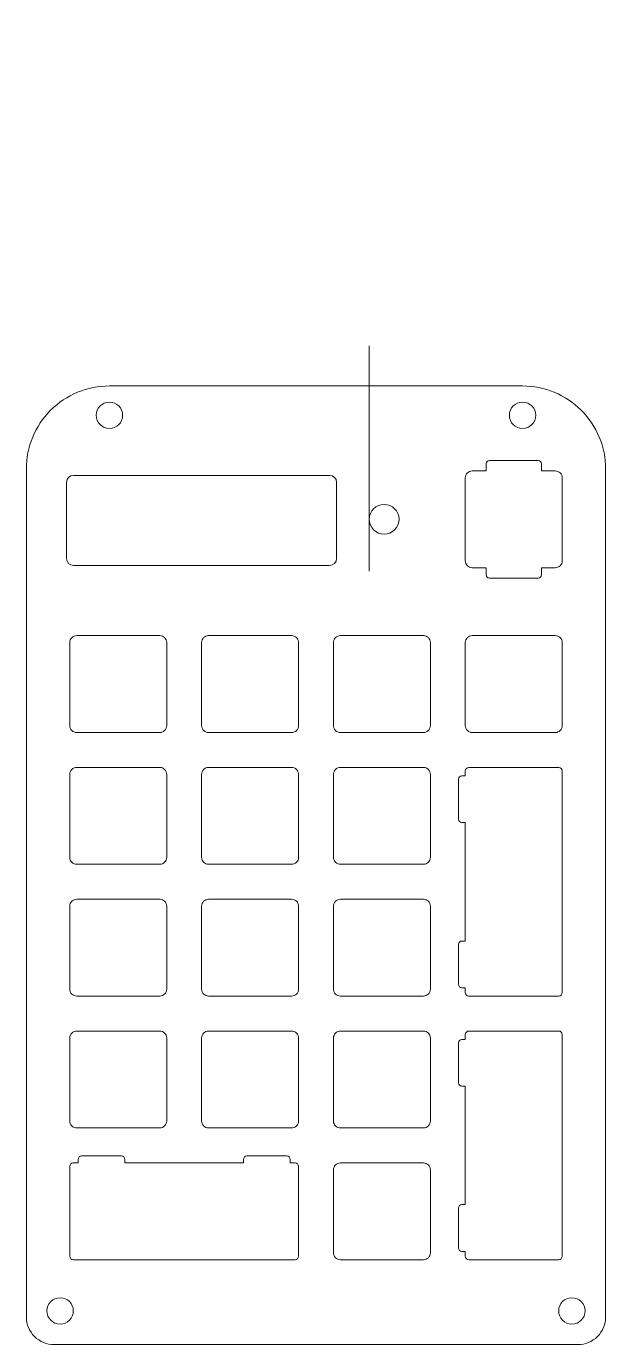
# Model space of a CAD drawing. Header units: millimetres. Extents: x -42 to 42, y -69 to 121.
import ezdxf

# ---------------------------------------------------------------- set-up
doc = ezdxf.new("R2010")
doc.units = ezdxf.units.MM
doc.header["$MEASUREMENT"] = 0
doc.layers.add('Layer 1', color=7, linetype='Continuous')

msp = doc.modelspace()

# ---------------------------------------------------------------- linework, layer by layer
at = {"layer": 'Layer 1', "color": 250, "lineweight": 9}
for centre in [(-29.9153, 65.0324), (29.7727, 65.0324), (-37.0433, -64.4085), (36.9007, -64.4085)]:
    msp.add_ellipse(centre, major_axis=(0, 1.9053), ratio=1, dxfattribs=at)
for points, knots in [([(7.6212, 50.0009), (7.6212, 48.8135), (8.5838, 47.851), (9.7712, 47.851), (9.7712, 47.851), (10.9586, 47.8509), (11.9212, 48.8135), (11.9212, 50.0009), (11.9212, 50.0009), (11.9212, 51.1884), (10.9586, 52.1509), (9.7712, 52.1509), (9.7712, 52.1509), (8.5838, 52.151), (7.6212, 51.1884), (7.6212, 50.001), (7.6212, 14.379), (7.6212, 121.2449), (7.6212, 50.0009)], [0, 0, 0, 0, 0.2, 0.2, 0.2, 0.2, 0.4, 0.4, 0.4, 0.4, 0.6, 0.6, 0.6, 0.6, 1, 1, 1, 1.0001, 1.0001, 1.0001, 1.0001]), ([(-37.9153, -69.2805), (-38.9755, -69.2812), (-39.9925, -68.8607), (-40.7427, -68.1115), (-40.7427, -68.1115), (-41.4928, -67.3623), (-41.9146, -66.3407), (-41.9153, -65.2805), (-41.9153, -65.2805), (-41.9153, -65.2805), (-41.9153, 57.2699), (-41.9153, 57.2699), (-41.9153, 57.2699), (-41.9173, 60.4505), (-40.6558, 63.5017), (-38.4082, 65.7521), (-38.4082, 65.7521), (-36.1606, 68.0025), (-33.0959, 69.2679), (-29.9153, 69.2699), (-29.9153, 69.2699), (-29.9153, 69.2699), (29.7727, 69.2699), (29.7727, 69.2699), (29.7727, 69.2699), (32.9533, 69.272), (36.0044, 68.0104), (38.2548, 65.7628), (38.2548, 65.7628), (40.5053, 63.5152), (41.7707, 60.4505), (41.7727, 57.2699), (41.7727, 57.2699), (41.7727, 57.2699), (41.7727, -65.2805), (41.7727, -65.2805), (41.7727, -65.2805), (41.7734, -66.3407), (41.3529, -67.3578), (40.6037, -68.1079), (40.6037, -68.1079), (39.8545, -68.8581), (38.8329, -69.2799), (37.7727, -69.2805), (37.7727, -69.2805), (37.7727, -69.2805), (-37.9153, -69.2805), (-37.9153, -69.2805)], [0, 0, 0, 0, 0.07692308, 0.07692308, 0.07692308, 0.07692308, 0.15384615, 0.15384615, 0.15384615, 0.15384615, 0.23076923, 0.23076923, 0.23076923, 0.23076923, 0.30769231, 0.30769231, 0.30769231, 0.30769231, 0.38461538, 0.38461538, 0.38461538, 0.38461538, 0.46153846, 0.46153846, 0.46153846, 0.46153846, 0.53846154, 0.53846154, 0.53846154, 0.53846154, 0.61538462, 0.61538462, 0.61538462, 0.61538462, 0.69230769, 0.69230769, 0.69230769, 0.69230769, 0.76923077, 0.76923077, 0.76923077, 0.76923077, 0.84615385, 0.84615385, 0.84615385, 0.84615385, 1, 1, 1, 1]), ([(32.5036, 43.0009), (32.5036, 43.0009), (34.5037, 43.0009), (34.5037, 43.0009), (34.5037, 43.0009), (34.7691, 43.0011), (35.0235, 43.1067), (35.2111, 43.2945), (35.2111, 43.2945), (35.3986, 43.4822), (35.5039, 43.7356), (35.5037, 44.0009), (35.5037, 44.0009), (35.5037, 44.0009), (35.5037, 56.0009), (35.5037, 56.0009), (35.5037, 56.0009), (35.5035, 56.2663), (35.3979, 56.5208), (35.2102, 56.7083), (35.2102, 56.7083), (35.0224, 56.8959), (34.7691, 57.0011), (34.5037, 57.0009), (34.5037, 57.0009), (34.5037, 57.0009), (32.5036, 57.0009), (32.5036, 57.0009), (32.5036, 57.0009), (32.5036, 57.0009), (32.5036, 58.0009), (32.5036, 58.0009), (32.5036, 58.0009), (32.5036, 58.2759), (32.2786, 58.5009), (32.0037, 58.5009), (32.0037, 58.5009), (32.0037, 58.5009), (25.0036, 58.5009), (25.0036, 58.5009), (25.0036, 58.5009), (24.7287, 58.5009), (24.5036, 58.2759), (24.5036, 58.0009), (24.5036, 58.0009), (24.5036, 58.0009), (24.5036, 57.0009), (24.5036, 57.0009), (24.5036, 57.0009), (24.5036, 57.0009), (22.5037, 57.0009), (22.5037, 57.0009), (22.5037, 57.0009), (22.2383, 57.0008), (21.9839, 56.8952), (21.7963, 56.7074), (21.7963, 56.7074), (21.6088, 56.5197), (21.5035, 56.2663), (21.5037, 56.0009), (21.5037, 56.0009), (21.5037, 56.0009), (21.5037, 44.0009), (21.5037, 44.0009), (21.5037, 44.0009), (21.5039, 43.7356), (21.6095, 43.4811), (21.7972, 43.2936), (21.7972, 43.2936), (21.985, 43.106), (22.2383, 43.0008), (22.5037, 43.0009), (22.5037, 43.0009), (22.5037, 43.0009), (24.5036, 43.0009), (24.5036, 43.0009), (24.5036, 43.0009), (24.5036, 43.0009), (24.5036, 42.0008), (24.5036, 42.0008), (24.5036, 42.0008), (24.5036, 41.7259), (24.7287, 41.5009), (25.0036, 41.5009), (25.0036, 41.5009), (25.0036, 41.5009), (32.0037, 41.5009), (32.0037, 41.5009), (32.0037, 41.5009), (32.2786, 41.5009), (32.5036, 41.7259), (32.5036, 42.0008), (32.5036, 42.0008), (32.5036, 42.0008), (32.5036, 43.0009), (32.5036, 43.0009)], [0, 0, 0, 0, 0.04, 0.04, 0.04, 0.04, 0.08, 0.08, 0.08, 0.08, 0.12, 0.12, 0.12, 0.12, 0.16, 0.16, 0.16, 0.16, 0.2, 0.2, 0.2, 0.2, 0.24, 0.24, 0.24, 0.24, 0.28, 0.28, 0.28, 0.28, 0.32, 0.32, 0.32, 0.32, 0.36, 0.36, 0.36, 0.36, 0.4, 0.4, 0.4, 0.4, 0.44, 0.44, 0.44, 0.44, 0.48, 0.48, 0.48, 0.48, 0.52, 0.52, 0.52, 0.52, 0.56, 0.56, 0.56, 0.56, 0.6, 0.6, 0.6, 0.6, 0.64, 0.64, 0.64, 0.64, 0.68, 0.68, 0.68, 0.68, 0.72, 0.72, 0.72, 0.72, 0.76, 0.76, 0.76, 0.76, 0.8, 0.8, 0.8, 0.8, 0.84, 0.84, 0.84, 0.84, 0.88, 0.88, 0.88, 0.88, 0.92, 0.92, 0.92, 0.92, 1, 1, 1, 1]), ([(-35.1026, 56.3422), (-35.1026, 56.3422), (1.8974, 56.3422), (1.8974, 56.3422), (1.8974, 56.3422), (2.4474, 56.3422), (2.8974, 55.8922), (2.8974, 55.3422), (2.8974, 55.3422), (2.8974, 55.3422), (2.8974, 44.3422), (2.8974, 44.3422), (2.8974, 44.3422), (2.8974, 43.7922), (2.4474, 43.3422), (1.8974, 43.3422), (1.8974, 43.3422), (1.8974, 43.3422), (-35.1026, 43.3422), (-35.1026, 43.3422), (-35.1026, 43.3422), (-35.6526, 43.3422), (-36.1026, 43.7922), (-36.1026, 44.3422), (-36.1026, 44.3422), (-36.1026, 44.3422), (-36.1026, 55.3422), (-36.1026, 55.3422), (-36.1026, 55.3422), (-36.1026, 55.8922), (-35.6526, 56.3422), (-35.1026, 56.3422)], [0, 0, 0, 0, 0.11111111, 0.11111111, 0.11111111, 0.11111111, 0.22222222, 0.22222222, 0.22222222, 0.22222222, 0.33333333, 0.33333333, 0.33333333, 0.33333333, 0.44444444, 0.44444444, 0.44444444, 0.44444444, 0.55555556, 0.55555556, 0.55555556, 0.55555556, 0.66666667, 0.66666667, 0.66666667, 0.66666667, 0.77777778, 0.77777778, 0.77777778, 0.77777778, 1, 1, 1, 1]), ([(-35.6463, 32.1884), (-35.6463, 32.1884), (-35.6463, 20.1884), (-35.6463, 20.1884), (-35.6463, 20.1884), (-35.6461, 19.9231), (-35.5405, 19.6686), (-35.3528, 19.4811), (-35.3528, 19.4811), (-35.165, 19.2935), (-34.9117, 19.1883), (-34.6463, 19.1884), (-34.6463, 19.1884), (-34.6463, 19.1884), (-22.6463, 19.1884), (-22.6463, 19.1884), (-22.6463, 19.1884), (-22.3809, 19.1886), (-22.1265, 19.2942), (-21.9389, 19.482), (-21.9389, 19.482), (-21.7514, 19.6697), (-21.6461, 19.9231), (-21.6463, 20.1884), (-21.6463, 20.1884), (-21.6463, 20.1884), (-21.6463, 32.1884), (-21.6463, 32.1884), (-21.6463, 32.1884), (-21.6465, 32.4538), (-21.7521, 32.7083), (-21.9398, 32.8958), (-21.9398, 32.8958), (-22.1276, 33.0834), (-22.3809, 33.1886), (-22.6463, 33.1884), (-22.6463, 33.1884), (-22.6463, 33.1884), (-34.6463, 33.1884), (-34.6463, 33.1884), (-34.6463, 33.1884), (-34.9117, 33.1883), (-35.1661, 33.0827), (-35.3537, 32.8949), (-35.3537, 32.8949), (-35.5412, 32.7072), (-35.6465, 32.4538), (-35.6463, 32.1884)], [0, 0, 0, 0, 0.07692308, 0.07692308, 0.07692308, 0.07692308, 0.15384615, 0.15384615, 0.15384615, 0.15384615, 0.23076923, 0.23076923, 0.23076923, 0.23076923, 0.30769231, 0.30769231, 0.30769231, 0.30769231, 0.38461538, 0.38461538, 0.38461538, 0.38461538, 0.46153846, 0.46153846, 0.46153846, 0.46153846, 0.53846154, 0.53846154, 0.53846154, 0.53846154, 0.61538462, 0.61538462, 0.61538462, 0.61538462, 0.69230769, 0.69230769, 0.69230769, 0.69230769, 0.76923077, 0.76923077, 0.76923077, 0.76923077, 0.84615385, 0.84615385, 0.84615385, 0.84615385, 1, 1, 1, 1]), ([(-16.5963, 32.1884), (-16.5965, 32.4535), (-16.4913, 32.7078), (-16.304, 32.8953), (-16.304, 32.8953), (-16.1167, 33.0828), (-15.8613, 33.1883), (-15.5963, 33.1884), (-15.5963, 33.1884), (-15.5963, 33.1884), (-3.5963, 33.1884), (-3.5963, 33.1884), (-3.5963, 33.1884), (-3.3313, 33.1886), (-3.077, 33.0835), (-2.8895, 32.8962), (-2.8895, 32.8962), (-2.7019, 32.7089), (-2.5965, 32.4535), (-2.5963, 32.1884), (-2.5963, 32.1884), (-2.5963, 32.1884), (-2.5963, 20.1884), (-2.5963, 20.1884), (-2.5963, 20.1884), (-2.5961, 19.9234), (-2.7013, 19.6691), (-2.8886, 19.4816), (-2.8886, 19.4816), (-3.0759, 19.2941), (-3.3313, 19.1886), (-3.5963, 19.1884), (-3.5963, 19.1884), (-3.5963, 19.1884), (-15.5963, 19.1884), (-15.5963, 19.1884), (-15.5963, 19.1884), (-15.8613, 19.1883), (-16.1156, 19.2934), (-16.3031, 19.4807), (-16.3031, 19.4807), (-16.4907, 19.668), (-16.5961, 19.9234), (-16.5963, 20.1884), (-16.5963, 20.1884), (-16.5963, 20.1884), (-16.5963, 32.1884), (-16.5963, 32.1884)], [0, 0, 0, 0, 0.07692308, 0.07692308, 0.07692308, 0.07692308, 0.15384615, 0.15384615, 0.15384615, 0.15384615, 0.23076923, 0.23076923, 0.23076923, 0.23076923, 0.30769231, 0.30769231, 0.30769231, 0.30769231, 0.38461538, 0.38461538, 0.38461538, 0.38461538, 0.46153846, 0.46153846, 0.46153846, 0.46153846, 0.53846154, 0.53846154, 0.53846154, 0.53846154, 0.61538462, 0.61538462, 0.61538462, 0.61538462, 0.69230769, 0.69230769, 0.69230769, 0.69230769, 0.76923077, 0.76923077, 0.76923077, 0.76923077, 0.84615385, 0.84615385, 0.84615385, 0.84615385, 1, 1, 1, 1]), ([(2.4537, 32.1884), (2.4535, 32.4535), (2.5587, 32.7078), (2.746, 32.8953), (2.746, 32.8953), (2.9333, 33.0828), (3.1887, 33.1883), (3.4537, 33.1884), (3.4537, 33.1884), (3.4537, 33.1884), (15.4537, 33.1884), (15.4537, 33.1884), (15.4537, 33.1884), (15.7187, 33.1886), (15.973, 33.0835), (16.1605, 32.8962), (16.1605, 32.8962), (16.3481, 32.7089), (16.4535, 32.4535), (16.4537, 32.1884), (16.4537, 32.1884), (16.4537, 32.1884), (16.4537, 20.1884), (16.4537, 20.1884), (16.4537, 20.1884), (16.4539, 19.9234), (16.3487, 19.6691), (16.1614, 19.4816), (16.1614, 19.4816), (15.9741, 19.2941), (15.7187, 19.1886), (15.4537, 19.1884), (15.4537, 19.1884), (15.4537, 19.1884), (3.4537, 19.1884), (3.4537, 19.1884), (3.4537, 19.1884), (3.1887, 19.1883), (2.9344, 19.2934), (2.7469, 19.4807), (2.7469, 19.4807), (2.5593, 19.668), (2.4539, 19.9234), (2.4537, 20.1884), (2.4537, 20.1884), (2.4537, 20.1884), (2.4537, 32.1884), (2.4537, 32.1884)], [0, 0, 0, 0, 0.07692308, 0.07692308, 0.07692308, 0.07692308, 0.15384615, 0.15384615, 0.15384615, 0.15384615, 0.23076923, 0.23076923, 0.23076923, 0.23076923, 0.30769231, 0.30769231, 0.30769231, 0.30769231, 0.38461538, 0.38461538, 0.38461538, 0.38461538, 0.46153846, 0.46153846, 0.46153846, 0.46153846, 0.53846154, 0.53846154, 0.53846154, 0.53846154, 0.61538462, 0.61538462, 0.61538462, 0.61538462, 0.69230769, 0.69230769, 0.69230769, 0.69230769, 0.76923077, 0.76923077, 0.76923077, 0.76923077, 0.84615385, 0.84615385, 0.84615385, 0.84615385, 1, 1, 1, 1]), ([(21.5037, 32.1884), (21.5035, 32.4535), (21.6087, 32.7078), (21.796, 32.8953), (21.796, 32.8953), (21.9833, 33.0828), (22.2387, 33.1883), (22.5037, 33.1884), (22.5037, 33.1884), (22.5037, 33.1884), (34.5037, 33.1884), (34.5037, 33.1884), (34.5037, 33.1884), (34.7687, 33.1886), (35.023, 33.0835), (35.2105, 32.8962), (35.2105, 32.8962), (35.3981, 32.7089), (35.5035, 32.4535), (35.5037, 32.1884), (35.5037, 32.1884), (35.5037, 32.1884), (35.5037, 20.1884), (35.5037, 20.1884), (35.5037, 20.1884), (35.5039, 19.9234), (35.3987, 19.6691), (35.2114, 19.4816), (35.2114, 19.4816), (35.0241, 19.2941), (34.7687, 19.1886), (34.5037, 19.1884), (34.5037, 19.1884), (34.5037, 19.1884), (22.5037, 19.1884), (22.5037, 19.1884), (22.5037, 19.1884), (22.2387, 19.1883), (21.9844, 19.2934), (21.7969, 19.4807), (21.7969, 19.4807), (21.6093, 19.668), (21.5039, 19.9234), (21.5037, 20.1884), (21.5037, 20.1884), (21.5037, 20.1884), (21.5037, 32.1884), (21.5037, 32.1884)], [0, 0, 0, 0, 0.07692308, 0.07692308, 0.07692308, 0.07692308, 0.15384615, 0.15384615, 0.15384615, 0.15384615, 0.23076923, 0.23076923, 0.23076923, 0.23076923, 0.30769231, 0.30769231, 0.30769231, 0.30769231, 0.38461538, 0.38461538, 0.38461538, 0.38461538, 0.46153846, 0.46153846, 0.46153846, 0.46153846, 0.53846154, 0.53846154, 0.53846154, 0.53846154, 0.61538462, 0.61538462, 0.61538462, 0.61538462, 0.69230769, 0.69230769, 0.69230769, 0.69230769, 0.76923077, 0.76923077, 0.76923077, 0.76923077, 0.84615385, 0.84615385, 0.84615385, 0.84615385, 1, 1, 1, 1]), ([(-35.6463, 13.1384), (-35.6463, 13.1384), (-35.6463, 1.1385), (-35.6463, 1.1385), (-35.6463, 1.1385), (-35.6461, 0.8731), (-35.5405, 0.6186), (-35.3528, 0.4311), (-35.3528, 0.4311), (-35.165, 0.2435), (-34.9117, 0.1383), (-34.6463, 0.1385), (-34.6463, 0.1385), (-34.6463, 0.1385), (-22.6463, 0.1385), (-22.6463, 0.1385), (-22.6463, 0.1385), (-22.3809, 0.1386), (-22.1265, 0.2442), (-21.9389, 0.432), (-21.9389, 0.432), (-21.7514, 0.6197), (-21.6461, 0.8731), (-21.6463, 1.1385), (-21.6463, 1.1385), (-21.6463, 1.1385), (-21.6463, 13.1384), (-21.6463, 13.1384), (-21.6463, 13.1384), (-21.6465, 13.4038), (-21.7521, 13.6583), (-21.9398, 13.8458), (-21.9398, 13.8458), (-22.1276, 14.0334), (-22.3809, 14.1386), (-22.6463, 14.1384), (-22.6463, 14.1384), (-22.6463, 14.1384), (-34.6463, 14.1384), (-34.6463, 14.1384), (-34.6463, 14.1384), (-34.9117, 14.1383), (-35.1661, 14.0327), (-35.3537, 13.8449), (-35.3537, 13.8449), (-35.5412, 13.6572), (-35.6465, 13.4038), (-35.6463, 13.1384)], [0, 0, 0, 0, 0.07692308, 0.07692308, 0.07692308, 0.07692308, 0.15384615, 0.15384615, 0.15384615, 0.15384615, 0.23076923, 0.23076923, 0.23076923, 0.23076923, 0.30769231, 0.30769231, 0.30769231, 0.30769231, 0.38461538, 0.38461538, 0.38461538, 0.38461538, 0.46153846, 0.46153846, 0.46153846, 0.46153846, 0.53846154, 0.53846154, 0.53846154, 0.53846154, 0.61538462, 0.61538462, 0.61538462, 0.61538462, 0.69230769, 0.69230769, 0.69230769, 0.69230769, 0.76923077, 0.76923077, 0.76923077, 0.76923077, 0.84615385, 0.84615385, 0.84615385, 0.84615385, 1, 1, 1, 1]), ([(-16.5963, 13.1384), (-16.5965, 13.4035), (-16.4913, 13.6578), (-16.304, 13.8453), (-16.304, 13.8453), (-16.1167, 14.0328), (-15.8613, 14.1383), (-15.5963, 14.1384), (-15.5963, 14.1384), (-15.5963, 14.1384), (-3.5963, 14.1384), (-3.5963, 14.1384), (-3.5963, 14.1384), (-3.3313, 14.1386), (-3.077, 14.0335), (-2.8895, 13.8462), (-2.8895, 13.8462), (-2.7019, 13.6589), (-2.5965, 13.4035), (-2.5963, 13.1384), (-2.5963, 13.1384), (-2.5963, 13.1384), (-2.5963, 1.1385), (-2.5963, 1.1385), (-2.5963, 1.1385), (-2.5961, 0.8734), (-2.7013, 0.6191), (-2.8886, 0.4316), (-2.8886, 0.4316), (-3.0759, 0.2441), (-3.3313, 0.1386), (-3.5963, 0.1385), (-3.5963, 0.1385), (-3.5963, 0.1385), (-15.5963, 0.1385), (-15.5963, 0.1385), (-15.5963, 0.1385), (-15.8613, 0.1383), (-16.1156, 0.2434), (-16.3031, 0.4307), (-16.3031, 0.4307), (-16.4907, 0.618), (-16.5961, 0.8734), (-16.5963, 1.1385), (-16.5963, 1.1385), (-16.5963, 1.1385), (-16.5963, 13.1384), (-16.5963, 13.1384)], [0, 0, 0, 0, 0.07692308, 0.07692308, 0.07692308, 0.07692308, 0.15384615, 0.15384615, 0.15384615, 0.15384615, 0.23076923, 0.23076923, 0.23076923, 0.23076923, 0.30769231, 0.30769231, 0.30769231, 0.30769231, 0.38461538, 0.38461538, 0.38461538, 0.38461538, 0.46153846, 0.46153846, 0.46153846, 0.46153846, 0.53846154, 0.53846154, 0.53846154, 0.53846154, 0.61538462, 0.61538462, 0.61538462, 0.61538462, 0.69230769, 0.69230769, 0.69230769, 0.69230769, 0.76923077, 0.76923077, 0.76923077, 0.76923077, 0.84615385, 0.84615385, 0.84615385, 0.84615385, 1, 1, 1, 1]), ([(2.4537, 13.1384), (2.4535, 13.4035), (2.5587, 13.6578), (2.746, 13.8453), (2.746, 13.8453), (2.9333, 14.0328), (3.1887, 14.1383), (3.4537, 14.1384), (3.4537, 14.1384), (3.4537, 14.1384), (15.4537, 14.1384), (15.4537, 14.1384), (15.4537, 14.1384), (15.7187, 14.1386), (15.973, 14.0335), (16.1605, 13.8462), (16.1605, 13.8462), (16.3481, 13.6589), (16.4535, 13.4035), (16.4537, 13.1384), (16.4537, 13.1384), (16.4537, 13.1384), (16.4537, 1.1385), (16.4537, 1.1385), (16.4537, 1.1385), (16.4539, 0.8734), (16.3487, 0.6191), (16.1614, 0.4316), (16.1614, 0.4316), (15.9741, 0.2441), (15.7187, 0.1386), (15.4537, 0.1385), (15.4537, 0.1385), (15.4537, 0.1385), (3.4537, 0.1385), (3.4537, 0.1385), (3.4537, 0.1385), (3.1887, 0.1383), (2.9344, 0.2434), (2.7469, 0.4307), (2.7469, 0.4307), (2.5593, 0.618), (2.4539, 0.8734), (2.4537, 1.1385), (2.4537, 1.1385), (2.4537, 1.1385), (2.4537, 13.1384), (2.4537, 13.1384)], [0, 0, 0, 0, 0.07692308, 0.07692308, 0.07692308, 0.07692308, 0.15384615, 0.15384615, 0.15384615, 0.15384615, 0.23076923, 0.23076923, 0.23076923, 0.23076923, 0.30769231, 0.30769231, 0.30769231, 0.30769231, 0.38461538, 0.38461538, 0.38461538, 0.38461538, 0.46153846, 0.46153846, 0.46153846, 0.46153846, 0.53846154, 0.53846154, 0.53846154, 0.53846154, 0.61538462, 0.61538462, 0.61538462, 0.61538462, 0.69230769, 0.69230769, 0.69230769, 0.69230769, 0.76923077, 0.76923077, 0.76923077, 0.76923077, 0.84615385, 0.84615385, 0.84615385, 0.84615385, 1, 1, 1, 1]), ([(21.0037, 12.9264), (20.8711, 12.9264), (20.7438, 12.8737), (20.6501, 12.78), (20.6501, 12.78), (20.5564, 12.6863), (20.5037, 12.559), (20.5037, 12.4264), (20.5037, 12.4264), (20.5037, 12.4264), (20.5037, 6.6764), (20.5037, 6.6764), (20.5037, 6.6764), (20.5037, 6.5439), (20.5564, 6.4165), (20.6501, 6.3228), (20.6501, 6.3228), (20.7438, 6.2291), (20.8711, 6.1764), (21.0037, 6.1764), (21.0037, 6.1764), (21.0037, 6.1764), (21.5037, 6.1764), (21.5037, 6.1764), (21.5037, 6.1764), (21.5037, 6.1764), (21.5037, -10.9496), (21.5037, -10.9496), (21.5037, -10.9496), (21.5037, -10.9496), (21.0037, -10.9496), (21.0037, -10.9496), (21.0037, -10.9496), (20.8711, -10.9496), (20.7438, -11.0023), (20.6501, -11.096), (20.6501, -11.096), (20.5564, -11.1897), (20.5037, -11.317), (20.5037, -11.4496), (20.5037, -11.4496), (20.5037, -11.4496), (20.5037, -17.1996), (20.5037, -17.1996), (20.5037, -17.1996), (20.5037, -17.3322), (20.5564, -17.4595), (20.6501, -17.5532), (20.6501, -17.5532), (20.7438, -17.6469), (20.8711, -17.6996), (21.0037, -17.6996), (21.0037, -17.6996), (21.0037, -17.6996), (21.5037, -17.6996), (21.5037, -17.6996), (21.5037, -17.6996), (21.5037, -17.6996), (21.5037, -18.4116), (21.5037, -18.4116), (21.5037, -18.4116), (21.5037, -18.5442), (21.5564, -18.6715), (21.6501, -18.7652), (21.6501, -18.7652), (21.7438, -18.8589), (21.8711, -18.9116), (22.0037, -18.9116), (22.0037, -18.9116), (22.0037, -18.9116), (35.0037, -18.9116), (35.0037, -18.9116), (35.0037, -18.9116), (35.1363, -18.9116), (35.2636, -18.8589), (35.3573, -18.7652), (35.3573, -18.7652), (35.451, -18.6715), (35.5037, -18.5442), (35.5037, -18.4116), (35.5037, -18.4116), (35.5037, -18.4116), (35.5037, 13.6384), (35.5037, 13.6384), (35.5037, 13.6384), (35.5037, 13.771), (35.451, 13.8983), (35.3573, 13.992), (35.3573, 13.992), (35.2636, 14.0857), (35.1363, 14.1384), (35.0037, 14.1384), (35.0037, 14.1384), (35.0037, 14.1384), (22.0037, 14.1384), (22.0037, 14.1384), (22.0037, 14.1384), (21.8711, 14.1384), (21.7439, 14.0857), (21.6501, 13.992), (21.6501, 13.992), (21.5564, 13.8982), (21.5037, 13.771), (21.5037, 13.6384), (21.5037, 13.6384), (21.5037, 13.6384), (21.5037, 12.9264), (21.5037, 12.9264), (21.5037, 12.9264), (21.5037, 12.9264), (21.0037, 12.9264), (21.0037, 12.9264)], [0, 0, 0, 0, 0.03448276, 0.03448276, 0.03448276, 0.03448276, 0.06896552, 0.06896552, 0.06896552, 0.06896552, 0.10344828, 0.10344828, 0.10344828, 0.10344828, 0.13793103, 0.13793103, 0.13793103, 0.13793103, 0.17241379, 0.17241379, 0.17241379, 0.17241379, 0.20689655, 0.20689655, 0.20689655, 0.20689655, 0.24137931, 0.24137931, 0.24137931, 0.24137931, 0.27586207, 0.27586207, 0.27586207, 0.27586207, 0.31034483, 0.31034483, 0.31034483, 0.31034483, 0.34482759, 0.34482759, 0.34482759, 0.34482759, 0.37931034, 0.37931034, 0.37931034, 0.37931034, 0.4137931, 0.4137931, 0.4137931, 0.4137931, 0.44827586, 0.44827586, 0.44827586, 0.44827586, 0.48275862, 0.48275862, 0.48275862, 0.48275862, 0.51724138, 0.51724138, 0.51724138, 0.51724138, 0.55172414, 0.55172414, 0.55172414, 0.55172414, 0.5862069, 0.5862069, 0.5862069, 0.5862069, 0.62068966, 0.62068966, 0.62068966, 0.62068966, 0.65517241, 0.65517241, 0.65517241, 0.65517241, 0.68965517, 0.68965517, 0.68965517, 0.68965517, 0.72413793, 0.72413793, 0.72413793, 0.72413793, 0.75862069, 0.75862069, 0.75862069, 0.75862069, 0.79310345, 0.79310345, 0.79310345, 0.79310345, 0.82758621, 0.82758621, 0.82758621, 0.82758621, 0.86206897, 0.86206897, 0.86206897, 0.86206897, 0.89655172, 0.89655172, 0.89655172, 0.89655172, 0.93103448, 0.93103448, 0.93103448, 0.93103448, 1, 1, 1, 1]), ([(-35.6463, -5.9115), (-35.6465, -5.6465), (-35.5413, -5.3922), (-35.354, -5.2047), (-35.354, -5.2047), (-35.1667, -5.0172), (-34.9113, -4.9117), (-34.6463, -4.9115), (-34.6463, -4.9115), (-34.6463, -4.9115), (-22.6463, -4.9115), (-22.6463, -4.9115), (-22.6463, -4.9115), (-22.3813, -4.9114), (-22.127, -5.0165), (-21.9395, -5.2038), (-21.9395, -5.2038), (-21.7519, -5.3911), (-21.6465, -5.6465), (-21.6463, -5.9115), (-21.6463, -5.9115), (-21.6463, -5.9115), (-21.6463, -17.9115), (-21.6463, -17.9115), (-21.6463, -17.9115), (-21.6461, -18.1766), (-21.7513, -18.4309), (-21.9386, -18.6184), (-21.9386, -18.6184), (-22.1259, -18.8059), (-22.3813, -18.9114), (-22.6463, -18.9115), (-22.6463, -18.9115), (-22.6463, -18.9115), (-34.6463, -18.9115), (-34.6463, -18.9115), (-34.6463, -18.9115), (-34.9113, -18.9117), (-35.1656, -18.8066), (-35.3531, -18.6193), (-35.3531, -18.6193), (-35.5407, -18.432), (-35.6461, -18.1766), (-35.6463, -17.9115), (-35.6463, -17.9115), (-35.6463, -17.9115), (-35.6463, -5.9115), (-35.6463, -5.9115)], [0, 0, 0, 0, 0.07692308, 0.07692308, 0.07692308, 0.07692308, 0.15384615, 0.15384615, 0.15384615, 0.15384615, 0.23076923, 0.23076923, 0.23076923, 0.23076923, 0.30769231, 0.30769231, 0.30769231, 0.30769231, 0.38461538, 0.38461538, 0.38461538, 0.38461538, 0.46153846, 0.46153846, 0.46153846, 0.46153846, 0.53846154, 0.53846154, 0.53846154, 0.53846154, 0.61538462, 0.61538462, 0.61538462, 0.61538462, 0.69230769, 0.69230769, 0.69230769, 0.69230769, 0.76923077, 0.76923077, 0.76923077, 0.76923077, 0.84615385, 0.84615385, 0.84615385, 0.84615385, 1, 1, 1, 1]), ([(-16.5963, -5.9115), (-16.5963, -5.9115), (-16.5963, -17.9115), (-16.5963, -17.9115), (-16.5963, -17.9115), (-16.5961, -18.1769), (-16.4905, -18.4314), (-16.3028, -18.6189), (-16.3028, -18.6189), (-16.115, -18.8065), (-15.8617, -18.9117), (-15.5963, -18.9115), (-15.5963, -18.9115), (-15.5963, -18.9115), (-3.5963, -18.9115), (-3.5963, -18.9115), (-3.5963, -18.9115), (-3.3309, -18.9114), (-3.0765, -18.8058), (-2.8889, -18.618), (-2.8889, -18.618), (-2.7014, -18.4303), (-2.5961, -18.1769), (-2.5963, -17.9115), (-2.5963, -17.9115), (-2.5963, -17.9115), (-2.5963, -5.9115), (-2.5963, -5.9115), (-2.5963, -5.9115), (-2.5965, -5.6462), (-2.7021, -5.3917), (-2.8898, -5.2042), (-2.8898, -5.2042), (-3.0776, -5.0166), (-3.3309, -4.9114), (-3.5963, -4.9115), (-3.5963, -4.9115), (-3.5963, -4.9115), (-15.5963, -4.9115), (-15.5963, -4.9115), (-15.5963, -4.9115), (-15.8617, -4.9117), (-16.1161, -5.0173), (-16.3037, -5.2051), (-16.3037, -5.2051), (-16.4912, -5.3928), (-16.5965, -5.6462), (-16.5963, -5.9115)], [0, 0, 0, 0, 0.07692308, 0.07692308, 0.07692308, 0.07692308, 0.15384615, 0.15384615, 0.15384615, 0.15384615, 0.23076923, 0.23076923, 0.23076923, 0.23076923, 0.30769231, 0.30769231, 0.30769231, 0.30769231, 0.38461538, 0.38461538, 0.38461538, 0.38461538, 0.46153846, 0.46153846, 0.46153846, 0.46153846, 0.53846154, 0.53846154, 0.53846154, 0.53846154, 0.61538462, 0.61538462, 0.61538462, 0.61538462, 0.69230769, 0.69230769, 0.69230769, 0.69230769, 0.76923077, 0.76923077, 0.76923077, 0.76923077, 0.84615385, 0.84615385, 0.84615385, 0.84615385, 1, 1, 1, 1]), ([(15.4537, -4.9115), (15.7187, -4.9114), (15.973, -5.0165), (16.1605, -5.2038), (16.1605, -5.2038), (16.3481, -5.3911), (16.4535, -5.6465), (16.4537, -5.9115), (16.4537, -5.9115), (16.4537, -5.9115), (16.4537, -17.9115), (16.4537, -17.9115), (16.4537, -17.9115), (16.4539, -18.1766), (16.3487, -18.4309), (16.1614, -18.6184), (16.1614, -18.6184), (15.9741, -18.8059), (15.7187, -18.9114), (15.4537, -18.9115), (15.4537, -18.9115), (15.4537, -18.9115), (3.4537, -18.9115), (3.4537, -18.9115), (3.4537, -18.9115), (3.1887, -18.9117), (2.9344, -18.8066), (2.7469, -18.6193), (2.7469, -18.6193), (2.5593, -18.432), (2.4539, -18.1766), (2.4537, -17.9115), (2.4537, -17.9115), (2.4537, -17.9115), (2.4537, -5.9115), (2.4537, -5.9115), (2.4537, -5.9115), (2.4535, -5.6465), (2.5587, -5.3922), (2.746, -5.2047), (2.746, -5.2047), (2.9333, -5.0172), (3.1887, -4.9117), (3.4537, -4.9115), (3.4537, -4.9115), (3.4537, -4.9115), (15.4537, -4.9115), (15.4537, -4.9115)], [0, 0, 0, 0, 0.07692308, 0.07692308, 0.07692308, 0.07692308, 0.15384615, 0.15384615, 0.15384615, 0.15384615, 0.23076923, 0.23076923, 0.23076923, 0.23076923, 0.30769231, 0.30769231, 0.30769231, 0.30769231, 0.38461538, 0.38461538, 0.38461538, 0.38461538, 0.46153846, 0.46153846, 0.46153846, 0.46153846, 0.53846154, 0.53846154, 0.53846154, 0.53846154, 0.61538462, 0.61538462, 0.61538462, 0.61538462, 0.69230769, 0.69230769, 0.69230769, 0.69230769, 0.76923077, 0.76923077, 0.76923077, 0.76923077, 0.84615385, 0.84615385, 0.84615385, 0.84615385, 1, 1, 1, 1]), ([(-35.6463, -24.9615), (-35.6465, -24.6965), (-35.5413, -24.4422), (-35.354, -24.2547), (-35.354, -24.2547), (-35.1667, -24.0672), (-34.9113, -23.9617), (-34.6463, -23.9615), (-34.6463, -23.9615), (-34.6463, -23.9615), (-22.6463, -23.9615), (-22.6463, -23.9615), (-22.6463, -23.9615), (-22.3813, -23.9614), (-22.127, -24.0665), (-21.9395, -24.2538), (-21.9395, -24.2538), (-21.7519, -24.4411), (-21.6465, -24.6965), (-21.6463, -24.9615), (-21.6463, -24.9615), (-21.6463, -24.9615), (-21.6463, -36.9615), (-21.6463, -36.9615), (-21.6463, -36.9615), (-21.6461, -37.2266), (-21.7513, -37.4809), (-21.9386, -37.6684), (-21.9386, -37.6684), (-22.1259, -37.8559), (-22.3813, -37.9614), (-22.6463, -37.9615), (-22.6463, -37.9615), (-22.6463, -37.9615), (-34.6463, -37.9615), (-34.6463, -37.9615), (-34.6463, -37.9615), (-34.9113, -37.9617), (-35.1656, -37.8566), (-35.3531, -37.6693), (-35.3531, -37.6693), (-35.5407, -37.482), (-35.6461, -37.2266), (-35.6463, -36.9615), (-35.6463, -36.9615), (-35.6463, -36.9615), (-35.6463, -24.9615), (-35.6463, -24.9615)], [0, 0, 0, 0, 0.07692308, 0.07692308, 0.07692308, 0.07692308, 0.15384615, 0.15384615, 0.15384615, 0.15384615, 0.23076923, 0.23076923, 0.23076923, 0.23076923, 0.30769231, 0.30769231, 0.30769231, 0.30769231, 0.38461538, 0.38461538, 0.38461538, 0.38461538, 0.46153846, 0.46153846, 0.46153846, 0.46153846, 0.53846154, 0.53846154, 0.53846154, 0.53846154, 0.61538462, 0.61538462, 0.61538462, 0.61538462, 0.69230769, 0.69230769, 0.69230769, 0.69230769, 0.76923077, 0.76923077, 0.76923077, 0.76923077, 0.84615385, 0.84615385, 0.84615385, 0.84615385, 1, 1, 1, 1]), ([(-16.5963, -24.9615), (-16.5965, -24.6965), (-16.4913, -24.4422), (-16.304, -24.2547), (-16.304, -24.2547), (-16.1167, -24.0672), (-15.8613, -23.9617), (-15.5963, -23.9615), (-15.5963, -23.9615), (-15.5963, -23.9615), (-3.5963, -23.9615), (-3.5963, -23.9615), (-3.5963, -23.9615), (-3.3313, -23.9614), (-3.077, -24.0665), (-2.8895, -24.2538), (-2.8895, -24.2538), (-2.7019, -24.4411), (-2.5965, -24.6965), (-2.5963, -24.9615), (-2.5963, -24.9615), (-2.5963, -24.9615), (-2.5963, -36.9615), (-2.5963, -36.9615), (-2.5963, -36.9615), (-2.5961, -37.2266), (-2.7013, -37.4809), (-2.8886, -37.6684), (-2.8886, -37.6684), (-3.0759, -37.8559), (-3.3313, -37.9614), (-3.5963, -37.9615), (-3.5963, -37.9615), (-3.5963, -37.9615), (-15.5963, -37.9615), (-15.5963, -37.9615), (-15.5963, -37.9615), (-15.8613, -37.9617), (-16.1156, -37.8566), (-16.3031, -37.6693), (-16.3031, -37.6693), (-16.4907, -37.482), (-16.5961, -37.2266), (-16.5963, -36.9615), (-16.5963, -36.9615), (-16.5963, -36.9615), (-16.5963, -24.9615), (-16.5963, -24.9615)], [0, 0, 0, 0, 0.07692308, 0.07692308, 0.07692308, 0.07692308, 0.15384615, 0.15384615, 0.15384615, 0.15384615, 0.23076923, 0.23076923, 0.23076923, 0.23076923, 0.30769231, 0.30769231, 0.30769231, 0.30769231, 0.38461538, 0.38461538, 0.38461538, 0.38461538, 0.46153846, 0.46153846, 0.46153846, 0.46153846, 0.53846154, 0.53846154, 0.53846154, 0.53846154, 0.61538462, 0.61538462, 0.61538462, 0.61538462, 0.69230769, 0.69230769, 0.69230769, 0.69230769, 0.76923077, 0.76923077, 0.76923077, 0.76923077, 0.84615385, 0.84615385, 0.84615385, 0.84615385, 1, 1, 1, 1]), ([(2.4537, -24.9615), (2.4535, -24.6965), (2.5587, -24.4422), (2.746, -24.2547), (2.746, -24.2547), (2.9333, -24.0672), (3.1887, -23.9617), (3.4537, -23.9615), (3.4537, -23.9615), (3.4537, -23.9615), (15.4537, -23.9615), (15.4537, -23.9615), (15.4537, -23.9615), (15.7187, -23.9614), (15.973, -24.0665), (16.1605, -24.2538), (16.1605, -24.2538), (16.3481, -24.4411), (16.4535, -24.6965), (16.4537, -24.9615), (16.4537, -24.9615), (16.4537, -24.9615), (16.4537, -36.9615), (16.4537, -36.9615), (16.4537, -36.9615), (16.4539, -37.2266), (16.3487, -37.4809), (16.1614, -37.6684), (16.1614, -37.6684), (15.9741, -37.8559), (15.7187, -37.9614), (15.4537, -37.9615), (15.4537, -37.9615), (15.4537, -37.9615), (3.4537, -37.9615), (3.4537, -37.9615), (3.4537, -37.9615), (3.1887, -37.9617), (2.9344, -37.8566), (2.7469, -37.6693), (2.7469, -37.6693), (2.5593, -37.482), (2.4539, -37.2266), (2.4537, -36.9615), (2.4537, -36.9615), (2.4537, -36.9615), (2.4537, -24.9615), (2.4537, -24.9615)], [0, 0, 0, 0, 0.07692308, 0.07692308, 0.07692308, 0.07692308, 0.15384615, 0.15384615, 0.15384615, 0.15384615, 0.23076923, 0.23076923, 0.23076923, 0.23076923, 0.30769231, 0.30769231, 0.30769231, 0.30769231, 0.38461538, 0.38461538, 0.38461538, 0.38461538, 0.46153846, 0.46153846, 0.46153846, 0.46153846, 0.53846154, 0.53846154, 0.53846154, 0.53846154, 0.61538462, 0.61538462, 0.61538462, 0.61538462, 0.69230769, 0.69230769, 0.69230769, 0.69230769, 0.76923077, 0.76923077, 0.76923077, 0.76923077, 0.84615385, 0.84615385, 0.84615385, 0.84615385, 1, 1, 1, 1]), ([(21.0037, -25.1736), (20.8711, -25.1736), (20.7438, -25.2263), (20.6501, -25.32), (20.6501, -25.32), (20.5564, -25.4137), (20.5037, -25.541), (20.5037, -25.6736), (20.5037, -25.6736), (20.5037, -25.6736), (20.5037, -31.4236), (20.5037, -31.4236), (20.5037, -31.4236), (20.5037, -31.5561), (20.5564, -31.6835), (20.6501, -31.7772), (20.6501, -31.7772), (20.7438, -31.8709), (20.8711, -31.9236), (21.0037, -31.9236), (21.0037, -31.9236), (21.0037, -31.9236), (21.5037, -31.9236), (21.5037, -31.9236), (21.5037, -31.9236), (21.5037, -31.9236), (21.5037, -49.0496), (21.5037, -49.0496), (21.5037, -49.0496), (21.5037, -49.0496), (21.0037, -49.0496), (21.0037, -49.0496), (21.0037, -49.0496), (20.8711, -49.0496), (20.7438, -49.1023), (20.6501, -49.196), (20.6501, -49.196), (20.5564, -49.2897), (20.5037, -49.417), (20.5037, -49.5496), (20.5037, -49.5496), (20.5037, -49.5496), (20.5037, -55.2996), (20.5037, -55.2996), (20.5037, -55.2996), (20.5037, -55.4322), (20.5564, -55.5595), (20.6501, -55.6532), (20.6501, -55.6532), (20.7438, -55.7469), (20.8711, -55.7996), (21.0037, -55.7996), (21.0037, -55.7996), (21.0037, -55.7996), (21.5037, -55.7996), (21.5037, -55.7996), (21.5037, -55.7996), (21.5037, -55.7996), (21.5037, -56.5116), (21.5037, -56.5116), (21.5037, -56.5116), (21.5037, -56.6442), (21.5564, -56.7715), (21.6501, -56.8652), (21.6501, -56.8652), (21.7438, -56.9589), (21.8711, -57.0116), (22.0037, -57.0116), (22.0037, -57.0116), (22.0037, -57.0116), (35.0037, -57.0116), (35.0037, -57.0116), (35.0037, -57.0116), (35.1363, -57.0116), (35.2636, -56.9589), (35.3573, -56.8652), (35.3573, -56.8652), (35.451, -56.7715), (35.5037, -56.6442), (35.5037, -56.5116), (35.5037, -56.5116), (35.5037, -56.5116), (35.5037, -24.4616), (35.5037, -24.4616), (35.5037, -24.4616), (35.5037, -24.329), (35.451, -24.2017), (35.3573, -24.108), (35.3573, -24.108), (35.2636, -24.0143), (35.1363, -23.9616), (35.0037, -23.9616), (35.0037, -23.9616), (35.0037, -23.9616), (22.0037, -23.9616), (22.0037, -23.9616), (22.0037, -23.9616), (21.8711, -23.9616), (21.7439, -24.0143), (21.6501, -24.108), (21.6501, -24.108), (21.5564, -24.2018), (21.5037, -24.329), (21.5037, -24.4616), (21.5037, -24.4616), (21.5037, -24.4616), (21.5037, -25.1736), (21.5037, -25.1736), (21.5037, -25.1736), (21.5037, -25.1736), (21.0037, -25.1736), (21.0037, -25.1736)], [0, 0, 0, 0, 0.03448276, 0.03448276, 0.03448276, 0.03448276, 0.06896552, 0.06896552, 0.06896552, 0.06896552, 0.10344828, 0.10344828, 0.10344828, 0.10344828, 0.13793103, 0.13793103, 0.13793103, 0.13793103, 0.17241379, 0.17241379, 0.17241379, 0.17241379, 0.20689655, 0.20689655, 0.20689655, 0.20689655, 0.24137931, 0.24137931, 0.24137931, 0.24137931, 0.27586207, 0.27586207, 0.27586207, 0.27586207, 0.31034483, 0.31034483, 0.31034483, 0.31034483, 0.34482759, 0.34482759, 0.34482759, 0.34482759, 0.37931034, 0.37931034, 0.37931034, 0.37931034, 0.4137931, 0.4137931, 0.4137931, 0.4137931, 0.44827586, 0.44827586, 0.44827586, 0.44827586, 0.48275862, 0.48275862, 0.48275862, 0.48275862, 0.51724138, 0.51724138, 0.51724138, 0.51724138, 0.55172414, 0.55172414, 0.55172414, 0.55172414, 0.5862069, 0.5862069, 0.5862069, 0.5862069, 0.62068966, 0.62068966, 0.62068966, 0.62068966, 0.65517241, 0.65517241, 0.65517241, 0.65517241, 0.68965517, 0.68965517, 0.68965517, 0.68965517, 0.72413793, 0.72413793, 0.72413793, 0.72413793, 0.75862069, 0.75862069, 0.75862069, 0.75862069, 0.79310345, 0.79310345, 0.79310345, 0.79310345, 0.82758621, 0.82758621, 0.82758621, 0.82758621, 0.86206897, 0.86206897, 0.86206897, 0.86206897, 0.89655172, 0.89655172, 0.89655172, 0.89655172, 0.93103448, 0.93103448, 0.93103448, 0.93103448, 1, 1, 1, 1]), ([(-3.8082, -42.5115), (-3.8082, -42.3789), (-3.8609, -42.2516), (-3.9546, -42.1579), (-3.9546, -42.1579), (-4.0483, -42.0642), (-4.1756, -42.0115), (-4.3082, -42.0115), (-4.3082, -42.0115), (-4.3082, -42.0115), (-10.0582, -42.0115), (-10.0582, -42.0115), (-10.0582, -42.0115), (-10.1907, -42.0115), (-10.3181, -42.0642), (-10.4118, -42.1579), (-10.4118, -42.1579), (-10.5055, -42.2516), (-10.5582, -42.3789), (-10.5582, -42.5115), (-10.5582, -42.5115), (-10.5582, -42.5115), (-10.5582, -43.0115), (-10.5582, -43.0115), (-10.5582, -43.0115), (-10.5582, -43.0115), (-27.6842, -43.0115), (-27.6842, -43.0115), (-27.6842, -43.0115), (-27.6842, -43.0115), (-27.6842, -42.5115), (-27.6842, -42.5115), (-27.6842, -42.5115), (-27.6842, -42.3789), (-27.7369, -42.2516), (-27.8306, -42.1579), (-27.8306, -42.1579), (-27.9243, -42.0642), (-28.0516, -42.0115), (-28.1842, -42.0115), (-28.1842, -42.0115), (-28.1842, -42.0115), (-33.9342, -42.0115), (-33.9342, -42.0115), (-33.9342, -42.0115), (-34.0668, -42.0115), (-34.1941, -42.0642), (-34.2878, -42.1579), (-34.2878, -42.1579), (-34.3815, -42.2516), (-34.4342, -42.3789), (-34.4342, -42.5115), (-34.4342, -42.5115), (-34.4342, -42.5115), (-34.4342, -43.0115), (-34.4342, -43.0115), (-34.4342, -43.0115), (-34.4342, -43.0115), (-35.1462, -43.0115), (-35.1462, -43.0115), (-35.1462, -43.0115), (-35.2788, -43.0115), (-35.4061, -43.0642), (-35.4998, -43.1579), (-35.4998, -43.1579), (-35.5935, -43.2516), (-35.6462, -43.3789), (-35.6462, -43.5115), (-35.6462, -43.5115), (-35.6462, -43.5115), (-35.6462, -56.5115), (-35.6462, -56.5115), (-35.6462, -56.5115), (-35.6462, -56.6441), (-35.5935, -56.7714), (-35.4998, -56.8651), (-35.4998, -56.8651), (-35.4061, -56.9588), (-35.2788, -57.0115), (-35.1462, -57.0115), (-35.1462, -57.0115), (-35.1462, -57.0115), (-3.0962, -57.0115), (-3.0962, -57.0115), (-3.0962, -57.0115), (-2.9636, -57.0115), (-2.8363, -56.9588), (-2.7426, -56.8651), (-2.7426, -56.8651), (-2.6489, -56.7714), (-2.5962, -56.6441), (-2.5962, -56.5115), (-2.5962, -56.5115), (-2.5962, -56.5115), (-2.5962, -43.5115), (-2.5962, -43.5115), (-2.5962, -43.5115), (-2.5962, -43.3789), (-2.6489, -43.2517), (-2.7426, -43.1579), (-2.7426, -43.1579), (-2.8364, -43.0642), (-2.9636, -43.0115), (-3.0962, -43.0115), (-3.0962, -43.0115), (-3.0962, -43.0115), (-3.8082, -43.0115), (-3.8082, -43.0115), (-3.8082, -43.0115), (-3.8082, -43.0115), (-3.8082, -42.5115), (-3.8082, -42.5115)], [0, 0, 0, 0, 0.03448276, 0.03448276, 0.03448276, 0.03448276, 0.06896552, 0.06896552, 0.06896552, 0.06896552, 0.10344828, 0.10344828, 0.10344828, 0.10344828, 0.13793103, 0.13793103, 0.13793103, 0.13793103, 0.17241379, 0.17241379, 0.17241379, 0.17241379, 0.20689655, 0.20689655, 0.20689655, 0.20689655, 0.24137931, 0.24137931, 0.24137931, 0.24137931, 0.27586207, 0.27586207, 0.27586207, 0.27586207, 0.31034483, 0.31034483, 0.31034483, 0.31034483, 0.34482759, 0.34482759, 0.34482759, 0.34482759, 0.37931034, 0.37931034, 0.37931034, 0.37931034, 0.4137931, 0.4137931, 0.4137931, 0.4137931, 0.44827586, 0.44827586, 0.44827586, 0.44827586, 0.48275862, 0.48275862, 0.48275862, 0.48275862, 0.51724138, 0.51724138, 0.51724138, 0.51724138, 0.55172414, 0.55172414, 0.55172414, 0.55172414, 0.5862069, 0.5862069, 0.5862069, 0.5862069, 0.62068966, 0.62068966, 0.62068966, 0.62068966, 0.65517241, 0.65517241, 0.65517241, 0.65517241, 0.68965517, 0.68965517, 0.68965517, 0.68965517, 0.72413793, 0.72413793, 0.72413793, 0.72413793, 0.75862069, 0.75862069, 0.75862069, 0.75862069, 0.79310345, 0.79310345, 0.79310345, 0.79310345, 0.82758621, 0.82758621, 0.82758621, 0.82758621, 0.86206897, 0.86206897, 0.86206897, 0.86206897, 0.89655172, 0.89655172, 0.89655172, 0.89655172, 0.93103448, 0.93103448, 0.93103448, 0.93103448, 1, 1, 1, 1]), ([(2.4537, -44.0115), (2.4535, -43.7465), (2.5587, -43.4922), (2.746, -43.3047), (2.746, -43.3047), (2.9333, -43.1172), (3.1887, -43.0117), (3.4537, -43.0115), (3.4537, -43.0115), (3.4537, -43.0115), (15.4537, -43.0115), (15.4537, -43.0115), (15.4537, -43.0115), (15.7187, -43.0114), (15.973, -43.1165), (16.1605, -43.3038), (16.1605, -43.3038), (16.3481, -43.4911), (16.4535, -43.7465), (16.4537, -44.0115), (16.4537, -44.0115), (16.4537, -44.0115), (16.4537, -56.0115), (16.4537, -56.0115), (16.4537, -56.0115), (16.4539, -56.2766), (16.3487, -56.5309), (16.1614, -56.7184), (16.1614, -56.7184), (15.9741, -56.9059), (15.7187, -57.0114), (15.4537, -57.0115), (15.4537, -57.0115), (15.4537, -57.0115), (3.4537, -57.0115), (3.4537, -57.0115), (3.4537, -57.0115), (3.1887, -57.0117), (2.9344, -56.9066), (2.7469, -56.7193), (2.7469, -56.7193), (2.5593, -56.532), (2.4539, -56.2766), (2.4537, -56.0115), (2.4537, -56.0115), (2.4537, -56.0115), (2.4537, -44.0115), (2.4537, -44.0115)], [0, 0, 0, 0, 0.07692308, 0.07692308, 0.07692308, 0.07692308, 0.15384615, 0.15384615, 0.15384615, 0.15384615, 0.23076923, 0.23076923, 0.23076923, 0.23076923, 0.30769231, 0.30769231, 0.30769231, 0.30769231, 0.38461538, 0.38461538, 0.38461538, 0.38461538, 0.46153846, 0.46153846, 0.46153846, 0.46153846, 0.53846154, 0.53846154, 0.53846154, 0.53846154, 0.61538462, 0.61538462, 0.61538462, 0.61538462, 0.69230769, 0.69230769, 0.69230769, 0.69230769, 0.76923077, 0.76923077, 0.76923077, 0.76923077, 0.84615385, 0.84615385, 0.84615385, 0.84615385, 1, 1, 1, 1])]:
    msp.add_open_spline(points, degree=3, knots=knots, dxfattribs=at)

doc.saveas('drawing.dxf')
